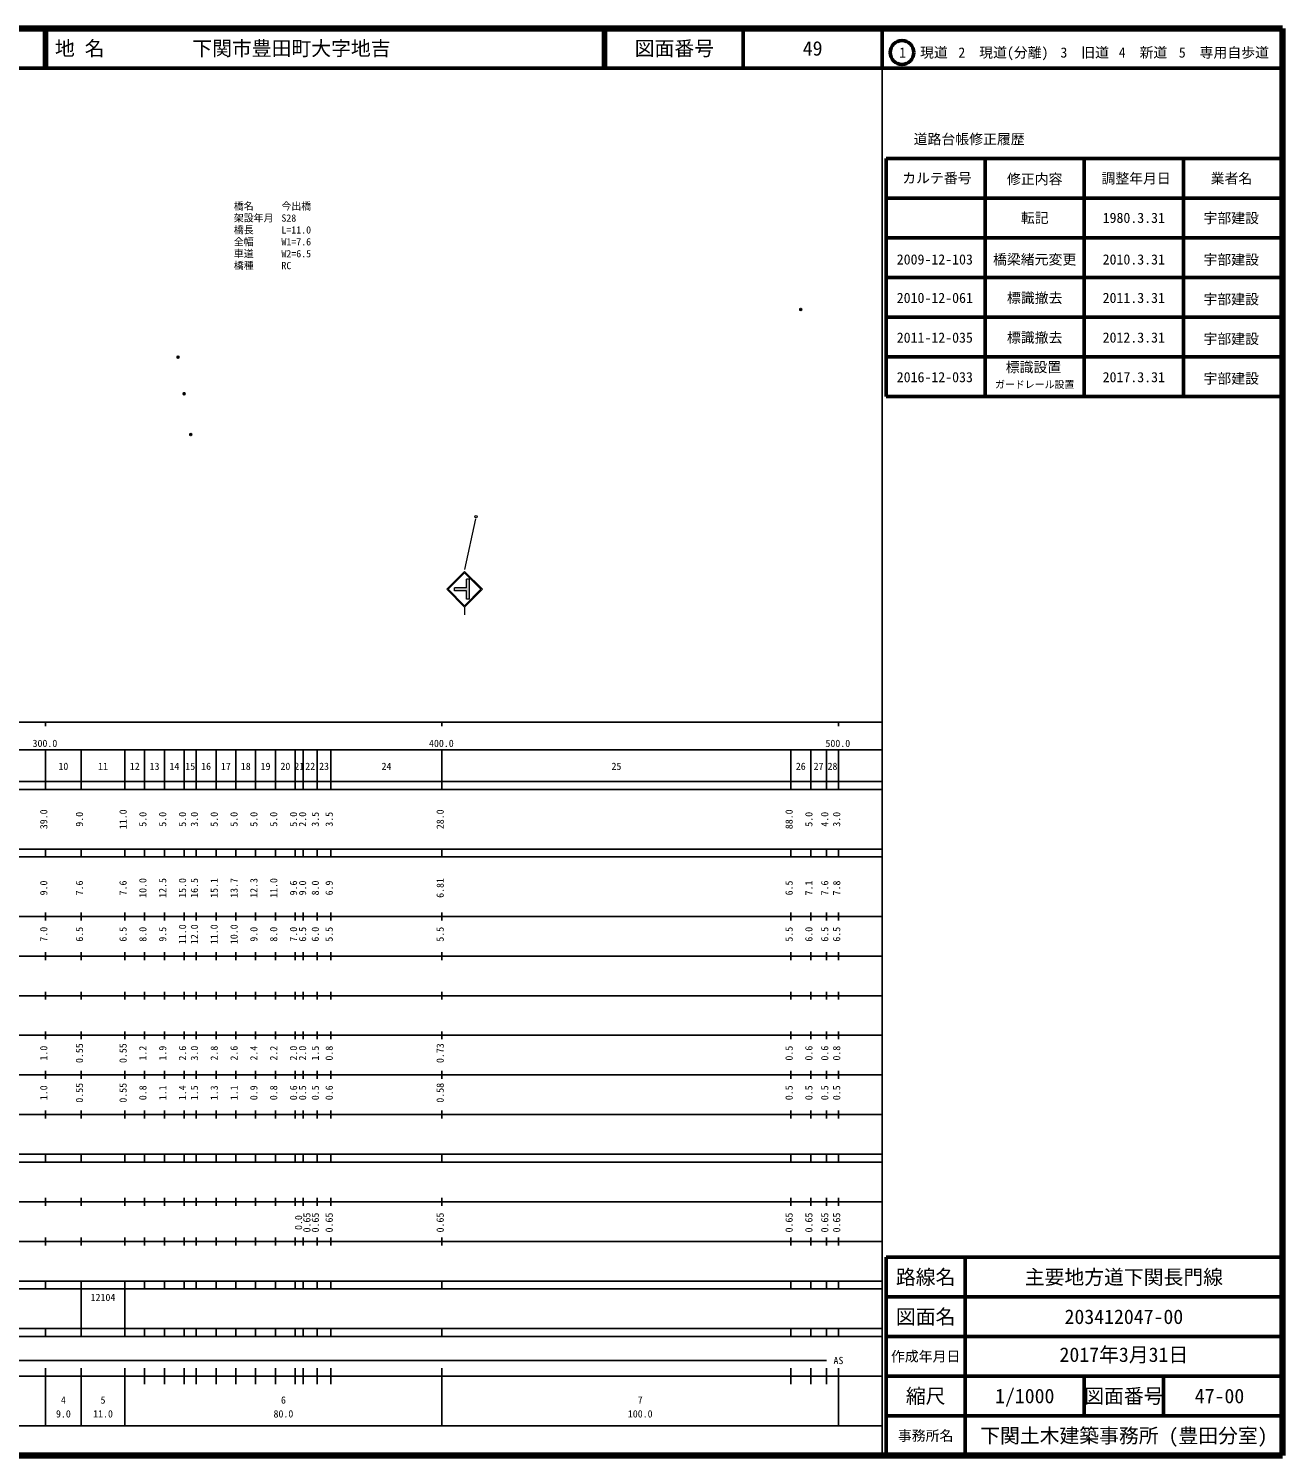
# Model space of a CAD drawing. Units: millimetres on the paper, with parts at other scales. Extents: x 40 to 680, y 20 to 380.
# Drawn here: x 363.7 to 680, y 20 to 380 of the extents above; entities that cross this region are included whole.
import ezdxf
from ezdxf.enums import TextEntityAlignment as Align

# ---------------------------------------------------------------- set-up
doc = ezdxf.new("R2010")
doc.units = ezdxf.units.MM
doc.header["$PDMODE"] = 32
doc.header["$PDSIZE"] = 0.5
for name, color, linetype, lineweight in [('M-BGD', 7, 'Continuous', 13), ('M-BGD-HTXT', 7, 'Continuous', 25), ('M-BGD-RSTR', 7, 'Continuous', 13), ('M-STR-HTXT', 7, 'Continuous', 13), ('M-TTL', 2, 'Continuous', 140), ('M-TTL-FRAM', 2, 'Continuous', 50), ('M-TTL-LINE', 7, 'Continuous', 50)]:
    doc.layers.add(name, color=color, linetype=linetype, lineweight=lineweight)
doc.layers.add('M-BGD-EXST', color=6, linetype='Continuous')
doc.layers.add('M-TTL-TXT', color=7, linetype='Continuous')
doc.styles.add('ＭＳ ゴシック', font='')
doc.styles.get('ＭＳ ゴシック').set_extended_font_data('MS Gothic')

msp = doc.modelspace()

# ---------------------------------------------------------------- hatches: boundary and pattern name
at = {"layer": 'M-STR-HTXT'}
msp.add_hatch(color=256, dxfattribs=at).paths.add_polyline_path([(471.181, 238.917), (474.181, 238.917), (474.181, 241.042), (474.931, 241.042), (474.931, 236.042), (474.181, 236.042), (474.181, 238.167), (471.181, 238.167)])

# ---------------------------------------------------------------- linework, layer by layer
at = {"layer": 'M-BGD'}
msp.add_circle((476.601, 256.87), 0.3, dxfattribs=at)
at = {"layer": 'M-BGD-EXST'}
for p in [(558.476, 309.122), (401.418, 297.085), (402.945, 287.873), (404.612, 277.561)]:
    msp.add_point(p, dxfattribs=at)
at = {"layer": 'M-BGD-HTXT'}
for p, q in [((579, 20), (579, 370)), ((40, 205), (579, 205)), ((368, 205), (368, 204)), ((468, 205), (468, 204)), ((568, 205), (568, 204)), ((68, 198), (579, 198)), ((368, 188), (368, 198)), ((377, 188), (377, 198)), ((388, 188), (388, 198)), ((393, 188), (393, 198)), ((398, 188), (398, 198)), ((403, 188), (403, 198)), ((406, 188), (406, 198)), ((411, 188), (411, 198)), ((416, 188), (416, 198)), ((421, 188), (421, 198)), ((426, 188), (426, 198)), ((431, 188), (431, 198)), ((433, 188), (433, 198)), ((436.5, 188), (436.5, 198)), ((440, 188), (440, 198)), ((468, 188), (468, 198)), ((556, 188), (556, 198)), ((561, 188), (561, 198)), ((565, 188), (565, 198)), ((568, 188), (568, 198)), ((40, 190), (579, 190)), ((40, 188), (579, 188)), ((40, 173), (579, 173)), ((368, 171), (368, 173)), ((377, 171), (377, 173)), ((388, 171), (388, 173)), ((393, 171), (393, 173)), ((398, 171), (398, 173)), ((403, 171), (403, 173)), ((406, 171), (406, 173)), ((411, 171), (411, 173)), ((416, 171), (416, 173)), ((421, 171), (421, 173)), ((426, 171), (426, 173)), ((431, 171), (431, 173)), ((433, 171), (433, 173)), ((436.5, 171), (436.5, 173)), ((440, 171), (440, 173)), ((468, 171), (468, 173)), ((556, 171), (556, 173)), ((561, 171), (561, 173)), ((565, 171), (565, 173)), ((568, 171), (568, 173)), ((40, 171), (579, 171)), ((40, 156), (579, 156)), ((368, 155), (368, 157)), ((377, 155), (377, 157)), ((388, 155), (388, 157)), ((393, 155), (393, 157)), ((398, 155), (398, 157)), ((403, 155), (403, 157)), ((406, 155), (406, 157)), ((411, 155), (411, 157)), ((416, 155), (416, 157)), ((421, 155), (421, 157)), ((426, 155), (426, 157)), ((431, 155), (431, 157)), ((433, 155), (433, 157)), ((436.5, 155), (436.5, 157)), ((440, 155), (440, 157)), ((468, 155), (468, 157)), ((556, 155), (556, 157)), ((561, 155), (561, 157)), ((565, 155), (565, 157)), ((568, 155), (568, 157)), ((46, 146), (579, 146)), ((368, 145), (368, 147)), ((377, 145), (377, 147)), ((388, 145), (388, 147)), ((393, 145), (393, 147)), ((398, 145), (398, 147)), ((403, 145), (403, 147)), ((406, 145), (406, 147)), ((411, 145), (411, 147)), ((416, 145), (416, 147)), ((421, 145), (421, 147)), ((426, 145), (426, 147)), ((431, 145), (431, 147)), ((433, 145), (433, 147)), ((436.5, 145), (436.5, 147)), ((440, 145), (440, 147)), ((468, 145), (468, 147)), ((556, 145), (556, 147)), ((561, 145), (561, 147)), ((565, 145), (565, 147)), ((568, 145), (568, 147)), ((368, 135), (368, 137)), ((377, 135), (377, 137)), ((388, 135), (388, 137)), ((393, 135), (393, 137)), ((398, 135), (398, 137)), ((403, 135), (403, 137)), ((406, 135), (406, 137)), ((411, 135), (411, 137)), ((416, 135), (416, 137)), ((421, 135), (421, 137)), ((426, 135), (426, 137)), ((431, 135), (431, 137)), ((433, 135), (433, 137)), ((436.5, 135), (436.5, 137)), ((440, 135), (440, 137)), ((468, 135), (468, 137)), ((556, 135), (556, 137)), ((561, 135), (561, 137)), ((565, 135), (565, 137)), ((568, 135), (568, 137)), ((52, 136), (579, 136)), ((46, 126), (579, 126)), ((368, 125), (368, 127)), ((377, 125), (377, 127)), ((388, 125), (388, 127)), ((393, 125), (393, 127)), ((398, 125), (398, 127)), ((403, 125), (403, 127)), ((406, 125), (406, 127)), ((411, 125), (411, 127)), ((416, 125), (416, 127)), ((421, 125), (421, 127)), ((426, 125), (426, 127)), ((431, 125), (431, 127)), ((433, 125), (433, 127)), ((436.5, 125), (436.5, 127)), ((440, 125), (440, 127)), ((468, 125), (468, 127)), ((556, 125), (556, 127)), ((561, 125), (561, 127)), ((565, 125), (565, 127)), ((568, 125), (568, 127)), ((52, 116), (579, 116)), ((368, 115), (368, 117)), ((377, 115), (377, 117)), ((388, 115), (388, 117)), ((393, 115), (393, 117)), ((398, 115), (398, 117)), ((403, 115), (403, 117)), ((406, 115), (406, 117)), ((411, 115), (411, 117)), ((416, 115), (416, 117)), ((421, 115), (421, 117)), ((426, 115), (426, 117)), ((431, 115), (431, 117)), ((433, 115), (433, 117)), ((436.5, 115), (436.5, 117)), ((440, 115), (440, 117)), ((468, 115), (468, 117)), ((556, 115), (556, 117)), ((561, 115), (561, 117)), ((565, 115), (565, 117)), ((568, 115), (568, 117)), ((46, 106), (579, 106)), ((368, 105), (368, 107)), ((377, 105), (377, 107)), ((388, 105), (388, 107)), ((393, 105), (393, 107)), ((398, 105), (398, 107)), ((403, 105), (403, 107)), ((406, 105), (406, 107)), ((411, 105), (411, 107)), ((416, 105), (416, 107)), ((421, 105), (421, 107)), ((426, 105), (426, 107)), ((431, 105), (431, 107)), ((433, 105), (433, 107)), ((436.5, 105), (436.5, 107)), ((440, 105), (440, 107)), ((468, 105), (468, 107)), ((556, 105), (556, 107)), ((561, 105), (561, 107)), ((565, 105), (565, 107)), ((568, 105), (568, 107)), ((40, 96), (579, 96)), ((40, 94), (579, 94)), ((368, 94), (368, 96)), ((377, 94), (377, 96)), ((388, 94), (388, 96)), ((393, 94), (393, 96)), ((398, 94), (398, 96)), ((403, 94), (403, 96)), ((406, 94), (406, 96)), ((411, 94), (411, 96)), ((416, 94), (416, 96)), ((421, 94), (421, 96)), ((426, 94), (426, 96)), ((431, 94), (431, 96)), ((433, 94), (433, 96)), ((436.5, 94), (436.5, 96)), ((440, 94), (440, 96)), ((468, 94), (468, 96)), ((556, 94), (556, 96)), ((561, 94), (561, 96)), ((565, 94), (565, 96)), ((568, 94), (568, 96)), ((49, 84), (579, 84)), ((368, 83), (368, 85)), ((377, 83), (377, 85)), ((388, 83), (388, 85)), ((393, 83), (393, 85)), ((398, 83), (398, 85)), ((403, 83), (403, 85)), ((406, 83), (406, 85)), ((411, 83), (411, 85)), ((416, 83), (416, 85)), ((421, 83), (421, 85)), ((426, 83), (426, 85)), ((431, 83), (431, 85)), ((433, 83), (433, 85)), ((436.5, 83), (436.5, 85)), ((440, 83), (440, 85)), ((468, 83), (468, 85)), ((556, 83), (556, 85)), ((561, 83), (561, 85)), ((565, 83), (565, 85)), ((568, 83), (568, 85)), ((40, 74), (579, 74)), ((368, 73), (368, 75)), ((377, 73), (377, 75)), ((388, 73), (388, 75)), ((393, 73), (393, 75)), ((398, 73), (398, 75)), ((403, 73), (403, 75)), ((406, 73), (406, 75)), ((411, 73), (411, 75)), ((416, 73), (416, 75)), ((421, 73), (421, 75)), ((426, 73), (426, 75)), ((431, 73), (431, 75)), ((433, 73), (433, 75)), ((436.5, 73), (436.5, 75)), ((440, 73), (440, 75)), ((468, 73), (468, 75)), ((556, 73), (556, 75)), ((561, 73), (561, 75)), ((565, 73), (565, 75)), ((568, 73), (568, 75)), ((40, 64), (579, 64)), ((40, 62), (579, 62)), ((368, 62), (368, 64)), ((377, 62), (377, 64)), ((377, 52), (377, 62)), ((388, 62), (388, 64)), ((388, 52), (388, 62)), ((393, 62), (393, 64)), ((398, 62), (398, 64)), ((403, 62), (403, 64)), ((406, 62), (406, 64)), ((411, 62), (411, 64)), ((416, 62), (416, 64)), ((421, 62), (421, 64)), ((426, 62), (426, 64)), ((431, 62), (431, 64)), ((433, 62), (433, 64)), ((436.5, 62), (436.5, 64)), ((440, 62), (440, 64)), ((468, 62), (468, 64)), ((556, 62), (556, 64)), ((561, 62), (561, 64)), ((565, 62), (565, 64)), ((568, 62), (568, 64)), ((40, 52), (579, 52)), ((368, 50), (368, 52)), ((377, 50), (377, 52)), ((388, 50), (388, 52)), ((393, 50), (393, 52)), ((398, 50), (398, 52)), ((403, 50), (403, 52)), ((406, 50), (406, 52)), ((411, 50), (411, 52)), ((416, 50), (416, 52)), ((421, 50), (421, 52)), ((426, 50), (426, 52)), ((431, 50), (431, 52)), ((433, 50), (433, 52)), ((436.5, 50), (436.5, 52)), ((440, 50), (440, 52)), ((468, 50), (468, 52)), ((556, 50), (556, 52)), ((561, 50), (561, 52)), ((565, 50), (565, 52)), ((568, 50), (568, 52)), ((40, 50), (579, 50)), ((71, 44), (565, 44)), ((40, 40), (579, 40)), ((368, 27.5), (368, 42)), ((377, 27.5), (377, 42)), ((388, 27.5), (388, 42)), ((393, 38), (393, 42)), ((398, 38), (398, 42)), ((403, 38), (403, 42)), ((406, 38), (406, 42)), ((411, 38), (411, 42)), ((416, 38), (416, 42)), ((421, 38), (421, 42)), ((426, 38), (426, 42)), ((431, 38), (431, 42)), ((433, 38), (433, 42)), ((436.5, 38), (436.5, 42)), ((440, 38), (440, 42)), ((468, 27.5), (468, 42)), ((556, 38), (556, 42)), ((561, 38), (561, 42)), ((565, 38), (565, 42)), ((568, 27.5), (568, 42)), ((68, 27.5), (579, 27.5))]:
    msp.add_line(p, q, dxfattribs=at)
at = {"layer": 'M-STR-HTXT'}
for p, q in [((473.776, 243.489), (476.527, 256.275)), ((469.182, 238.542), (473.682, 243.042)), ((469.535, 238.542), (473.682, 242.689)), ((478.182, 238.542), (473.682, 243.042)), ((477.828, 238.542), (473.682, 242.689)), ((469.182, 238.542), (473.682, 234.042)), ((469.535, 238.542), (473.682, 234.395)), ((471.181, 238.167), (471.181, 238.917)), ((474.181, 238.917), (471.181, 238.917)), ((474.181, 238.167), (471.181, 238.167)), ((473.682, 234.395), (477.828, 238.542)), ((473.682, 234.042), (478.182, 238.542)), ((474.931, 241.042), (474.181, 241.042)), ((474.181, 238.917), (474.181, 241.042)), ((474.181, 236.042), (474.181, 238.167)), ((474.931, 236.042), (474.931, 241.042)), ((473.682, 234.042), (473.682, 232.042)), ((474.931, 236.042), (474.181, 236.042))]:
    msp.add_line(p, q, dxfattribs=at)
at = {"layer": 'M-TTL'}
for p, q in [((680, 380), (40, 380)), ((680, 20), (680, 380)), ((40, 20), (680, 20))]:
    msp.add_line(p, q, dxfattribs=at)
at = {"layer": 'M-TTL-FRAM'}
for p, q in [((580, 347.197), (580, 287.197)), ((580, 347.197), (680, 347.197)), ((580, 287.197), (680, 287.197)), ((680, 70), (580, 70)), ((580, 70), (580, 20))]:
    msp.add_line(p, q, dxfattribs=at)
at = {"layer": 'M-TTL-LINE'}
for p, q in [((367.75, 380), (367.75, 370)), ((368.25, 380), (368.25, 370)), ((508.747, 380), (508.747, 370)), ((509.247, 380), (509.247, 370)), ((543.997, 380), (543.997, 370)), ((579, 380), (579, 370)), ((40, 370), (680, 370)), ((605, 347.197), (605, 287.197)), ((630, 347.197), (630, 287.197)), ((655, 347.197), (655, 287.197)), ((580, 337.197), (680, 337.197)), ((580, 327.197), (680, 327.197)), ((580, 317.197), (680, 317.197)), ((580, 307.197), (680, 307.197)), ((580, 297.197), (680, 297.197)), ((600, 70), (600, 20)), ((680, 60), (580, 60)), ((680, 50), (580, 50)), ((680, 40), (580, 40)), ((630, 40), (630, 30)), ((650, 40), (650, 30)), ((680, 30), (580, 30))]:
    msp.add_line(p, q, dxfattribs=at)
msp.add_circle((584.031, 373.958), 3, dxfattribs=at)

# ---------------------------------------------------------------- texts
at = {"layer": 'M-BGD-HTXT', "style": 'ＭＳ ゴシック'}
for s, p in [('300.0', (367.844, 198.195)), ('400.0', (467.844, 198.195)), ('500.0', (567.844, 198.195)), ('10', (372.5, 192.405)), ('11', (382.5, 192.405)), ('12', (390.5, 192.405)), ('13', (395.5, 192.405)), ('14', (400.5, 192.405)), ('15', (404.5, 192.405)), ('16', (408.5, 192.405)), ('17', (413.5, 192.405)), ('18', (418.5, 192.405)), ('19', (423.5, 192.405)), ('20', (428.5, 192.405)), ('21', (432, 192.405)), ('22', (434.75, 192.405)), ('23', (438.25, 192.405)), ('24', (454, 192.405)), ('25', (512, 192.405)), ('26', (558.5, 192.405)), ('27', (563, 192.405)), ('28', (566.5, 192.405)), ('AS', (568, 42.5)), ('4', (372.5, 32.523)), ('5', (382.5, 32.523)), ('6', (428, 32.523)), ('7', (518, 32.523)), ('9.0', (372.5, 29.033)), ('11.0', (382.5, 29.033)), ('80.0', (428, 29.033)), ('100.0', (518, 29.033))]:
    msp.add_text(s, height=1.833, dxfattribs=at).set_placement(p, align=Align.BOTTOM_CENTER)
for s, p in [('39.0', (369, 180.5)), ('9.0', (378, 180.5)), ('11.0', (389, 180.5)), ('5.0', (394, 180.5)), ('5.0', (399, 180.5)), ('5.0', (404, 180.5)), ('3.0', (407, 180.5)), ('5.0', (412, 180.5)), ('5.0', (417, 180.5)), ('5.0', (422, 180.5)), ('5.0', (427, 180.5)), ('5.0', (432, 180.5)), ('2.0', (434.283, 180.5)), ('3.5', (437.5, 180.5)), ('3.5', (441, 180.5)), ('28.0', (469, 180.5)), ('88.0', (557, 180.5)), ('5.0', (562, 180.5)), ('4.0', (566, 180.5)), ('3.0', (569, 180.5)), ('9.0', (369, 163.174)), ('7.6', (378, 163.174)), ('7.6', (389, 163.174)), ('10.0', (394, 163.174)), ('12.5', (399, 163.174)), ('15.0', (404, 163.174)), ('16.5', (407, 163.174)), ('15.1', (412, 163.174)), ('13.7', (417, 163.174)), ('12.3', (422, 163.174)), ('11.0', (427, 163.174)), ('9.6', (432, 163.174)), ('9.0', (434.283, 163.174)), ('8.0', (437.5, 163.174)), ('6.9', (441, 163.174)), ('6.81', (469, 163.174)), ('6.5', (557, 163.174)), ('7.1', (562, 163.174)), ('7.6', (566, 163.174)), ('7.8', (569, 163.174)), ('7.0', (369, 151.5)), ('6.5', (378, 151.5)), ('6.5', (389, 151.5)), ('8.0', (394, 151.5)), ('9.5', (399, 151.5)), ('11.0', (404, 151.5)), ('12.0', (407, 151.5)), ('11.0', (412, 151.5)), ('10.0', (417, 151.5)), ('9.0', (422, 151.5)), ('8.0', (427, 151.5)), ('7.0', (432, 151.5)), ('6.5', (434.283, 151.5)), ('6.0', (437.5, 151.5)), ('5.5', (441, 151.5)), ('5.5', (469, 151.5)), ('5.5', (557, 151.5)), ('6.0', (562, 151.5)), ('6.5', (566, 151.5)), ('6.5', (569, 151.5)), ('1.0', (369, 121.5)), ('0.55', (378, 121.5)), ('0.55', (389, 121.5)), ('1.2', (394, 121.5)), ('1.9', (399, 121.5)), ('2.6', (404, 121.5)), ('3.0', (407, 121.5)), ('2.8', (412, 121.5)), ('2.6', (417, 121.5)), ('2.4', (422, 121.5)), ('2.2', (427, 121.5)), ('2.0', (432, 121.5)), ('2.0', (434.283, 121.5)), ('1.5', (437.5, 121.5)), ('0.8', (441, 121.5)), ('0.73', (469, 121.5)), ('0.5', (557, 121.5)), ('0.6', (562, 121.5)), ('0.6', (566, 121.5)), ('0.8', (569, 121.5)), ('1.0', (369, 111.5)), ('0.55', (378, 111.5)), ('0.55', (389, 111.5)), ('0.8', (394, 111.5)), ('1.1', (399, 111.5)), ('1.4', (404, 111.5)), ('1.5', (407, 111.5)), ('1.3', (412, 111.5)), ('1.1', (417, 111.5)), ('0.9', (422, 111.5)), ('0.8', (427, 111.5)), ('0.6', (432, 111.5)), ('0.5', (434.283, 111.5)), ('0.5', (437.5, 111.5)), ('0.6', (441, 111.5)), ('0.58', (469, 111.5)), ('0.5', (557, 111.5)), ('0.5', (562, 111.5)), ('0.5', (566, 111.5)), ('0.5', (569, 111.5)), ('0.0', (433.272, 78.764)), ('0.65', (435.37, 78.764)), ('0.65', (437.5, 78.764)), ('0.65', (441, 78.764)), ('0.65', (469, 78.764)), ('0.65', (557, 78.764)), ('0.65', (562, 78.764)), ('0.65', (566, 78.764)), ('0.65', (569, 78.764))]:
    msp.add_text(s, height=1.833, rotation=90, dxfattribs=at).set_placement(p, align=Align.BOTTOM_CENTER)
msp.add_text('12104', height=1.833, dxfattribs=at).set_placement((379.375, 58.405), align=Align.BOTTOM_LEFT)
at = {"layer": 'M-BGD-RSTR', "style": 'ＭＳ ゴシック'}
for s, p in [('橋名', (415.498, 333.73)), ('今出橋', (427.498, 333.73)), ('架設年月', (415.498, 330.73)), ('S28', (427.498, 330.73)), ('橋長', (415.498, 327.73)), ('L=11.0', (427.498, 327.73)), ('全幅', (415.498, 324.73)), ('車道', (415.498, 321.73)), ('W1=7.6', (427.498, 324.73)), ('W2=6.5', (427.498, 321.73)), ('橋種', (415.498, 318.73)), ('RC', (427.498, 318.73))]:
    msp.add_text(s, height=1.833, dxfattribs=at).set_placement(p, align=Align.BOTTOM_LEFT)
at = {"layer": 'M-TTL', "color": 7, "style": 'ＭＳ ゴシック'}
msp.add_text('2011-12-035', height=2.566, dxfattribs=at).set_placement((592.311, 299.972), align=Align.BOTTOM_CENTER)
at = {"layer": 'M-TTL-TXT', "style": 'ＭＳ ゴシック'}
for s, p in [('地 名', (370.38, 375)), ('下関市豊田町大字地吉', (405.024, 375))]:
    msp.add_text(s, height=3.666, dxfattribs=at).set_placement(p, align=Align.MIDDLE_LEFT)
for s, height, p in [('図面番号', 3.666, (526.622, 375)), ('49', 3.666, (561.497, 375)), ('1\u3000現道', 2.566, (589.448, 373.958)), ('2\u3000現道(分離)', 2.566, (609.619, 373.958)), ('3\u3000旧道', 2.566, (630.121, 373.958)), ('4\u3000新道', 2.566, (644.824, 373.958)), ('5\u3000専用自歩道', 2.566, (665.228, 373.958)), ('道路台帳修正履歴', 2.566, (600.968, 352.113)), ('カルテ番号', 2.566, (592.839, 342.277)), ('修正内容', 2.566, (617.509, 342.023)), ('調整年月日', 2.566, (643.089, 342.197)), ('業者名', 2.566, (667.134, 342.197)), ('転記', 2.566, (617.5, 332.245)), ('1980.3.31', 2.566, (642.5, 332.245)), ('宇部建設', 2.566, (667.077, 332.189)), ('2009-12-103', 2.566, (592.311, 321.75)), ('橋梁緒元変更', 2.566, (617.5, 321.75)), ('2010.3.31', 2.566, (642.5, 321.75)), ('宇部建設', 2.566, (667.077, 321.693)), ('宇部建設', 2.566, (667.077, 311.693)), ('宇部建設', 2.566, (667.077, 301.693)), ('宇部建設', 2.566, (667.077, 291.693)), ('路線名', 3.666, (590, 65)), ('路線名', 3.666, (590, 65)), ('主要地方道下関長門線', 3.666, (640, 65)), ('図面名', 3.666, (590, 55)), ('図面名', 3.666, (590, 55)), ('203412047-00', 3.666, (640, 55)), ('作成年月日', 2.566, (590, 45)), ('作成年月日', 2.566, (590, 45)), ('縮尺', 3.666, (590, 35)), ('縮尺', 3.666, (590, 35)), ('1/1000', 3.666, (615, 35)), ('図面番号', 3.666, (640, 35)), ('図面番号', 3.666, (640, 35)), ('47-00', 3.666, (664.125, 35)), ('事務所名', 2.566, (590, 25)), ('事務所名', 2.566, (590, 25)), ('下関土木建築事務所 (豊田分室)', 3.666, (640, 25))]:
    msp.add_text(s, height=height, dxfattribs=at).set_placement(p, align=Align.MIDDLE_CENTER)
for s, height, p in [('2010-12-061', 2.566, (592.311, 310)), ('標識撤去', 2.566, (617.5, 310)), ('2011.3.31', 2.566, (642.5, 310)), ('標識撤去', 2.566, (617.5, 300)), ('2012.3.31', 2.566, (642.5, 300)), ('標識設置', 2.566, (617.203, 292.528)), ('2016-12-033', 2.566, (592.311, 290)), ('2017.3.31', 2.566, (642.5, 290)), ('2017年3月31日', 3.666, (640, 42.5))]:
    msp.add_text(s, height=height, dxfattribs=at).set_placement(p, align=Align.BOTTOM_CENTER)
msp.add_text('ガードレール設置', height=1.833, dxfattribs=at).set_placement((607.5, 288.736), align=Align.BOTTOM_LEFT)

doc.saveas('drawing.dxf')
